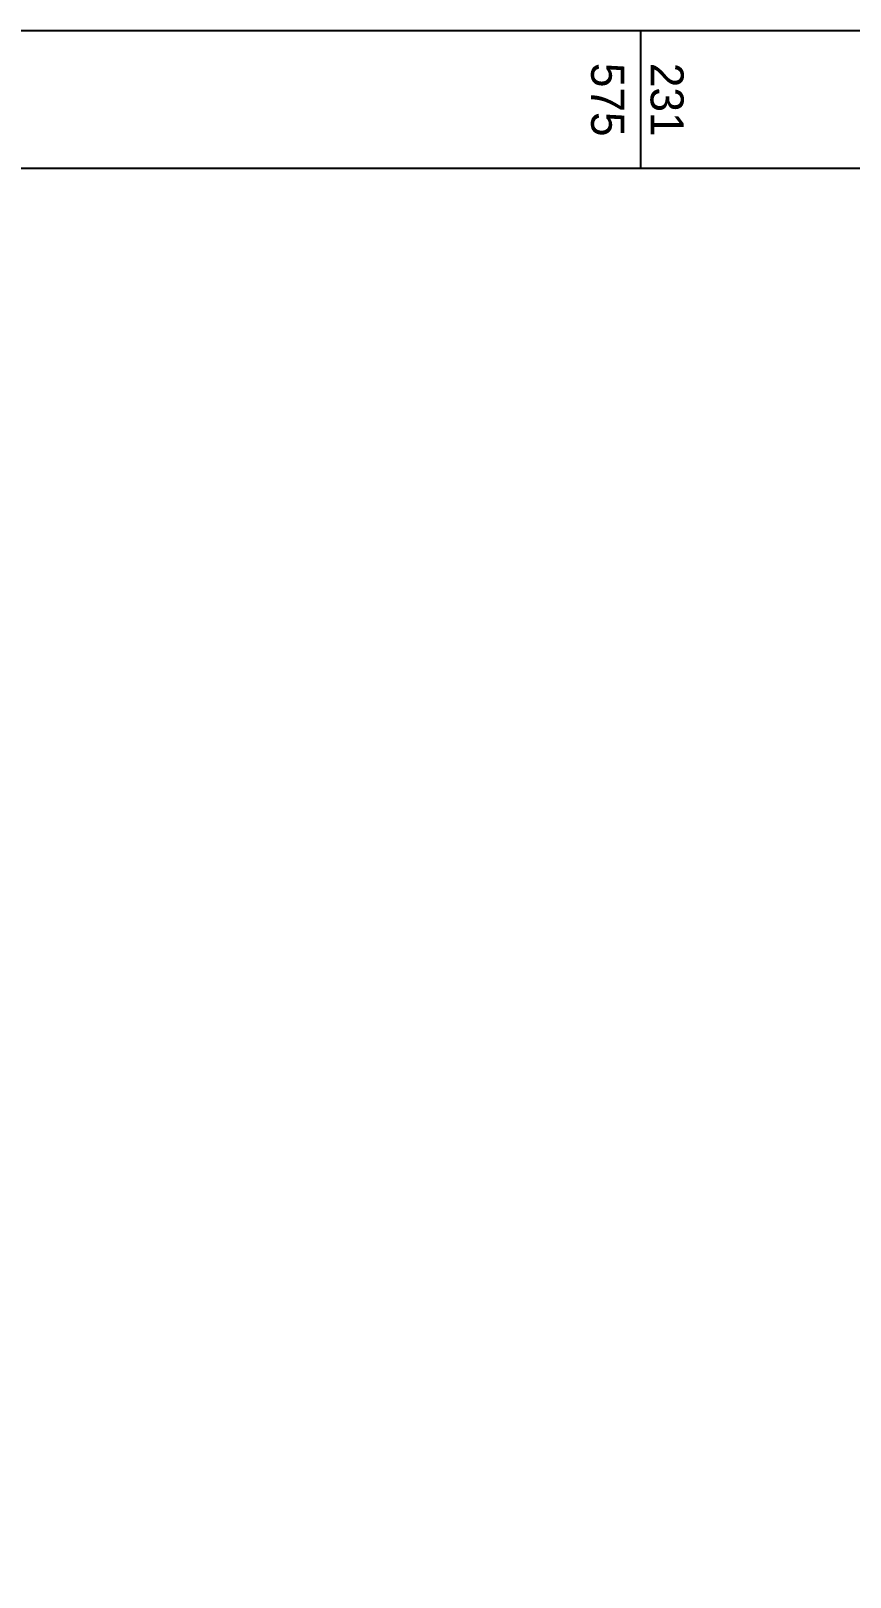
# Model space of a CAD drawing. Extents: x 231477 to 231608, y 633071 to 633188.
# Drawn here: x 231563.92 to 231578.81, y 633160.02 to 633188.13 of the extents above; entities that cross this region are included whole.
import ezdxf
from ezdxf.enums import TextEntityAlignment as Align

# ---------------------------------------------------------------- set-up
doc = ezdxf.new("R2010")
doc.units = 0
doc.header["$MEASUREMENT"] = 0
doc.layers.add('1201', color=7, linetype='Continuous')
doc.layers.add('1202', color=7, linetype='Continuous')
doc.styles.add('hebtxt', font='hebtxt')

msp = doc.modelspace()

# ---------------------------------------------------------------- linework, layer by layer
at = {"layer": '1201'}
msp.add_line((231575, 633185.627), (231575, 633188.127), dxfattribs=at)
msp.add_lwpolyline([(231479.071, 633073.038), (231599.901, 633073.038), (231599.901, 633185.627), (231479.071, 633185.627)], close=True, dxfattribs=at)
msp.add_lwpolyline([(231479.071, 633073.038), (231599.901, 633073.038), (231599.901, 633185.627), (231479.071, 633185.627), (231479.071, 633073.038)], dxfattribs=at)
at = {"layer": '1202'}
msp.add_lwpolyline([(231476.571, 633070.538), (231602.401, 633070.538), (231602.401, 633188.127), (231476.571, 633188.127), (231476.571, 633070.538)], dxfattribs=at)

# ---------------------------------------------------------------- texts
at = {"layer": '1201', "style": 'hebtxt'}
msp.add_text('575', height=0.6, rotation=270, dxfattribs=at).set_placement((231574.7, 633186.877), align=Align.TOP_CENTER)
msp.add_text('231', height=0.6, rotation=270, dxfattribs=at).set_placement((231575, 633186.877), align=Align.BOTTOM_CENTER)

doc.saveas('drawing.dxf')
